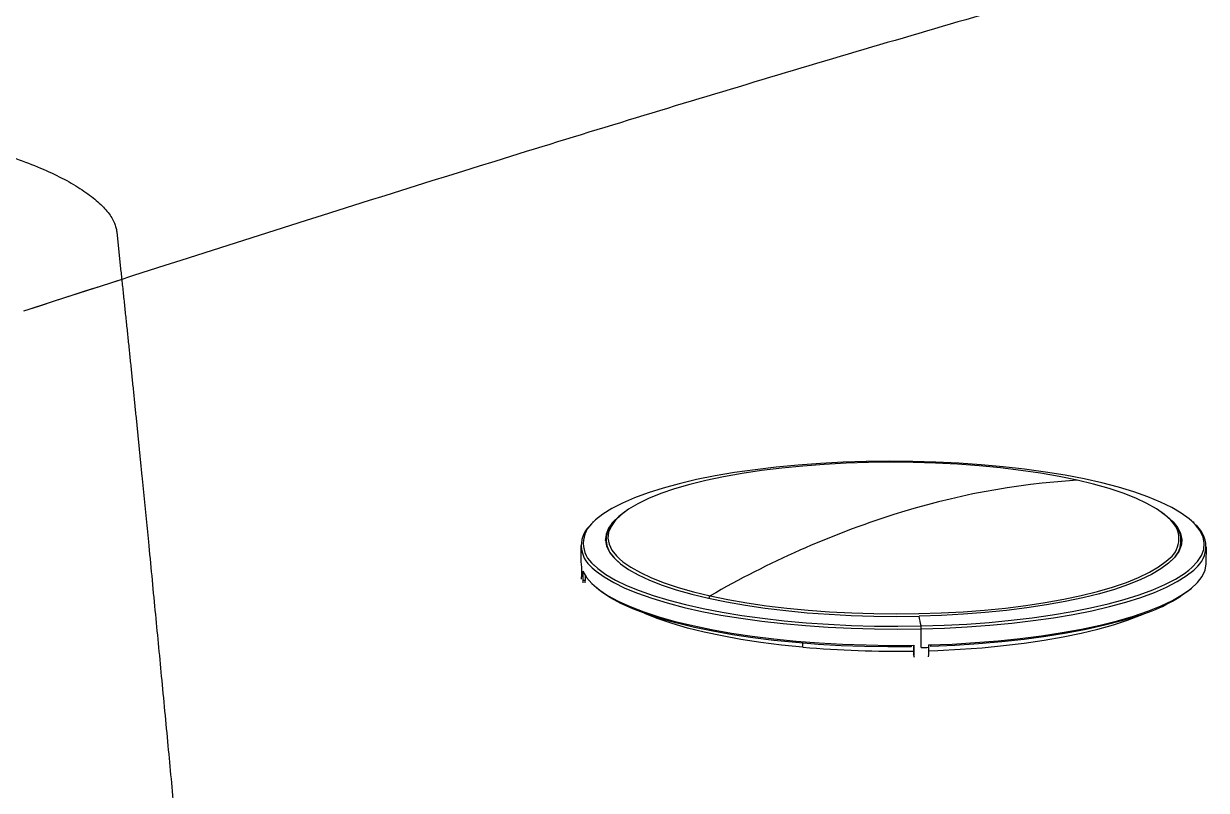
# Model space of a CAD drawing. Extents: x 526 to 610, y 679 to 808.
# Drawn here: x 563.28 to 572.67, y 707.86 to 713.94 of the extents above; entities that cross this region are included whole.
import ezdxf

# ---------------------------------------------------------------- set-up
doc = ezdxf.new("R2010")
doc.units = 0
doc.header["$MEASUREMENT"] = 0
doc.layers.add('1', color=4, linetype='Continuous')

# ---------------------------------------------------------------- blocks, each defined once
blk = doc.blocks.new('JETSETTER LX')
at = {"layer": '1', "color": 3, "linetype": 'Continuous', "lineweight": 25}
for p, q in [((41.6741, 13.1087), (41.6735, 13.1082)), ((46.4486, 13.1035), (46.4382, 13.113)), ((41.7793, 12.9788), (41.7784, 12.9629)), ((46.3449, 12.9873), (46.3471, 12.978)), ((46.3476, 12.954), (46.3468, 12.9699)), ((46.3471, 12.978), (46.3501, 12.9547)), ((41.5805, 12.9241), (41.5802, 12.7952)), ((46.5452, 12.7855), (46.5454, 12.9144)), ((41.5802, 12.7952), (41.5854, 12.7524)), ((46.2823, 12.8184), (46.2452, 12.7828)), ((41.5854, 12.7524), (41.5853, 12.6765)), ((41.5958, 12.7212), (41.5957, 12.6453)), ((41.6154, 12.6845), (41.6153, 12.6457)), ((41.6153, 12.6457), (41.5957, 12.6453)), ((41.6149, 12.6293), (41.6153, 12.6457)), ((46.0005, 12.3753), (46.0004, 12.3659)), ((44.2815, 12.1151), (44.2818, 12.263)), ((43.3423, 12.1177), (43.3423, 12.1492)), ((44.2013, 12.1327), (44.2012, 12.1201)), ((44.2209, 12.133), (44.2208, 12.0623)), ((44.2227, 12.133), (44.2225, 12.0571)), ((44.3403, 12.1166), (44.3402, 12.0597)), ((44.3403, 12.1356), (44.3403, 12.1166)), ((44.354, 12.136), (44.3581, 12.1235)), ((44.3581, 12.1361), (44.3581, 12.1235)), ((44.2208, 12.0623), (44.2238, 12.0449)), ((44.2225, 12.0571), (44.2208, 12.0623)), ((44.2256, 12.0397), (44.2225, 12.0571)), ((44.2233, 12.0458), (44.2257, 12.0386)), ((44.3402, 12.0597), (44.337, 12.0419))]:
    blk.add_line(p, q, dxfattribs=at)
at = {"layer": '1', "color": 3, "linetype": 'Continuous', "lineweight": 25, "flags": 128}
for points in [[(43.8456, 13.5899), (43.6626, 13.5841), (43.4818, 13.5747), (43.3043, 13.5617), (43.1311, 13.5453), (42.963, 13.5254), (42.8012, 13.5023), (42.6463, 13.476), (42.4994, 13.4467), (42.3612, 13.4145), (42.2326, 13.3797), (42.1142, 13.3424), (42.0067, 13.3028), (41.9106, 13.2612), (41.8267, 13.2178), (41.7552, 13.1729), (41.6966, 13.1266), (41.683, 13.1139)], [(45.5189, 13.4418), (45.378, 13.471), (45.229, 13.4971), (45.0729, 13.52), (44.9104, 13.5397), (44.7428, 13.5559), (44.571, 13.5686), (44.396, 13.5777), (44.219, 13.5831), (44.041, 13.5848), (43.8632, 13.5828), (43.6866, 13.5771), (43.5123, 13.5678), (43.3414, 13.5548), (43.175, 13.5383), (43.014, 13.5185), (42.8595, 13.4953), (42.7124, 13.4689), (42.5737, 13.4396), (42.4441, 13.4074), (42.3245, 13.3726)], [(46.4298, 13.1176), (46.4098, 13.1349), (46.3465, 13.181), (46.2705, 13.2257), (46.1821, 13.2688), (46.0819, 13.31), (45.9704, 13.3492), (45.8482, 13.3861), (45.716, 13.4204), (45.5746, 13.4521), (45.4248, 13.4809), (45.2673, 13.5066), (45.1031, 13.5292), (44.9331, 13.5485), (44.7582, 13.5643), (44.5794, 13.5766), (44.3977, 13.5854), (44.2142, 13.5906), (44.0298, 13.5921), (43.8456, 13.5899)], [(46.2747, 13.1122), (46.2628, 13.1254), (46.2128, 13.1709), (46.1496, 13.2151), (46.0734, 13.258), (45.9849, 13.2991), (45.8846, 13.3383), (45.773, 13.3753), (45.6509, 13.4099), (45.5189, 13.4418)], [(42.3245, 13.3726), (42.2157, 13.3355), (42.1182, 13.2961), (42.0327, 13.2548), (41.9597, 13.2119), (41.8997, 13.1675), (41.8531, 13.1221), (41.8526, 13.1215)], [(41.938, 13.1971), (41.8808, 13.1546), (41.8338, 13.1087), (41.8004, 13.0619), (41.7811, 13.0146), (41.7758, 12.967), (41.7846, 12.9194), (41.8074, 12.8721), (41.8442, 12.8254), (41.8946, 12.7796), (41.9584, 12.7349), (42.0352, 12.6917), (42.1245, 12.6503), (42.2257, 12.6107), (42.3382, 12.5734), (42.4614, 12.5385), (42.5945, 12.5063), (42.7366, 12.4769), (42.8869, 12.4505), (43.0445, 12.4274), (43.2083, 12.4076), (43.3774, 12.3912), (43.5507, 12.3784), (43.7272, 12.3692), (43.9058, 12.3638), (44.0853, 12.3621), (44.2647, 12.3641)], [(46.189, 13.1888), (46.2315, 13.1579), (46.282, 13.1121), (46.3187, 13.0654), (46.3415, 13.0181), (46.3503, 12.9705), (46.345, 12.9229), (46.3257, 12.8756), (46.2923, 12.8288), (46.2453, 12.7829), (46.1848, 12.7382), (46.1112, 12.6949), (46.0249, 12.6532), (45.9266, 12.6136), (45.8168, 12.5761), (45.6962, 12.541), (45.5655, 12.5086), (45.4255, 12.479), (45.2771, 12.4524), (45.1213, 12.429), (44.9589, 12.4089), (44.791, 12.3923), (44.6187, 12.3792), (44.4429, 12.3698), (44.2647, 12.3641)], [(41.8526, 13.1215), (41.82, 13.0757), (41.8008, 13.0288), (41.7956, 12.9816), (41.8043, 12.9344), (41.8269, 12.8875), (41.8634, 12.8412), (41.888, 12.8172)], [(46.4057, 12.7291), (46.4294, 12.7493), (46.4747, 12.7966), (46.5065, 12.8447), (46.5247, 12.8934), (46.5291, 12.9423), (46.5198, 12.9912), (46.4966, 13.0397), (46.4599, 13.0877), (46.4298, 13.1176)], [(41.7759, 12.9636), (41.7773, 12.9766), (41.7813, 12.9962)], [(41.7784, 12.9629), (41.7783, 12.9479), (41.7786, 12.942)], [(46.3476, 12.954), (46.3477, 12.9514), (46.3474, 12.9331)], [(41.6842, 12.7695), (41.7162, 12.741), (41.7795, 12.6949), (41.8555, 12.6502), (41.9439, 12.6071), (42.0441, 12.5659), (42.1556, 12.5267), (42.2778, 12.4898), (42.4099, 12.4555), (42.5514, 12.4238), (42.7012, 12.395), (42.8587, 12.3693), (43.0229, 12.3467), (43.1929, 12.3274), (43.3678, 12.3116), (43.5466, 12.2992), (43.7283, 12.2904), (43.9118, 12.2853), (44.0962, 12.2838), (44.2804, 12.2859)], [(41.8367, 12.8345), (41.8475, 12.8225), (41.877, 12.7941)], [(41.888, 12.8172), (41.9134, 12.7958), (41.9766, 12.7516), (42.0527, 12.7087), (42.1412, 12.6676), (42.2416, 12.6284), (42.3532, 12.5914), (42.4753, 12.5568), (42.6072, 12.5249)], [(42.6072, 12.5249), (42.7481, 12.4957), (42.8971, 12.4696), (43.0533, 12.4467), (43.2157, 12.427), (43.3834, 12.4108), (43.5552, 12.3981), (43.7302, 12.389), (43.9072, 12.3836), (44.0852, 12.3819), (44.263, 12.3839), (44.4396, 12.3896), (44.6139, 12.3989), (44.7848, 12.4119), (44.9512, 12.4283), (45.1122, 12.4482), (45.2667, 12.4714), (45.4138, 12.4978), (45.5525, 12.5271), (45.6821, 12.5593), (45.8017, 12.5941), (45.9105, 12.6312), (46.008, 12.6706), (46.0935, 12.7118), (46.1664, 12.7548), (46.2264, 12.7991), (46.2411, 12.812)], [(44.3403, 12.1356), (44.5272, 12.1427), (44.7114, 12.1537), (44.8919, 12.1683), (45.0675, 12.1865), (45.2373, 12.2082), (45.4003, 12.2333), (45.5555, 12.2616), (45.7021, 12.293), (45.8392, 12.3272), (45.966, 12.3642), (46.0817, 12.4036), (46.1858, 12.4453), (46.2775, 12.489), (46.3564, 12.5344), (46.422, 12.5813), (46.4739, 12.6294), (46.5119, 12.6784), (46.5356, 12.7281), (46.545, 12.7782), (46.5452, 12.7855)], [(41.5958, 12.7212), (41.6241, 12.6716), (41.6665, 12.6227), (41.7228, 12.5747), (41.7927, 12.528), (41.8757, 12.4828), (41.9714, 12.4394), (42.0793, 12.398), (42.1986, 12.3589), (42.3287, 12.3223), (42.4689, 12.2885), (42.6184, 12.2575), (42.7762, 12.2296), (42.9414, 12.205), (43.1132, 12.1837), (43.2905, 12.166), (43.4722, 12.1519), (43.6574, 12.1415), (43.8449, 12.1349), (44.0337, 12.132), (44.2227, 12.133)], [(41.6707, 12.7478), (41.7009, 12.721), (41.7645, 12.6747), (41.8411, 12.6297), (41.93, 12.5863), (42.0309, 12.5448), (42.1431, 12.5053), (42.2661, 12.4682), (42.3991, 12.4336), (42.5415, 12.4018), (42.6923, 12.3728), (42.8508, 12.3469), (43.0161, 12.3242), (43.1872, 12.3048), (43.3633, 12.2888), (43.5432, 12.2764), (43.7261, 12.2676), (43.9108, 12.2624), (44.0964, 12.2609), (44.2818, 12.263)], [(44.2804, 12.2859), (44.4634, 12.2917), (44.6442, 12.3012), (44.8217, 12.3141), (44.9949, 12.3306), (45.163, 12.3505), (45.3248, 12.3736), (45.4797, 12.3999), (45.6266, 12.4292), (45.7648, 12.4614), (45.8934, 12.4962), (46.0118, 12.5335), (46.1193, 12.573), (46.2154, 12.6146), (46.2993, 12.658), (46.3708, 12.703), (46.4057, 12.7291)], [(44.2818, 12.263), (44.466, 12.2689), (44.6479, 12.2783), (44.8266, 12.2914), (45.001, 12.308), (45.1701, 12.328), (45.333, 12.3513), (45.4889, 12.3777), (45.6368, 12.4072), (45.7758, 12.4396), (45.9053, 12.4746), (46.0245, 12.5122), (46.1327, 12.552), (46.2294, 12.5939), (46.3139, 12.6375), (46.3858, 12.6828), (46.4448, 12.7294), (46.4592, 12.7429)], [(44.2012, 12.1201), (44.0158, 12.1195), (43.8306, 12.1227), (43.6467, 12.1295), (43.4651, 12.1399), (43.287, 12.154), (43.1133, 12.1715), (42.9449, 12.1925), (42.7829, 12.2168), (42.6281, 12.2442), (42.4815, 12.2746), (42.3439, 12.3078), (42.216, 12.3437), (42.0986, 12.382), (41.9923, 12.4225), (41.8978, 12.465), (41.8156, 12.5093), (41.7461, 12.555), (41.6982, 12.5941)], [(43.3423, 12.1177), (43.1728, 12.1348), (43.0089, 12.1553), (42.8515, 12.1792), (42.7015, 12.2063), (42.5599, 12.2364), (42.4276, 12.2693), (42.3054, 12.3049), (42.194, 12.3429), (42.0941, 12.383), (42.0875, 12.386)], [(44.3402, 12.0897), (44.4139, 12.0923), (44.5914, 12.1011), (44.7657, 12.1136), (44.9356, 12.1298), (45.1001, 12.1494), (45.2582, 12.1724), (45.409, 12.1986), (45.5514, 12.2279), (45.6847, 12.26), (45.808, 12.2949), (45.9205, 12.3323), (46.0216, 12.3719), (46.0363, 12.3783)], [(46.0004, 12.3659), (45.8752, 12.327), (45.7388, 12.2909), (45.5921, 12.2578), (45.4359, 12.2278), (45.2713, 12.2012), (45.0992, 12.1781), (44.9207, 12.1587), (44.737, 12.1431), (44.549, 12.1313), (44.3581, 12.1235)]]:
    blk.add_lwpolyline(points, dxfattribs=at)
at = {"layer": '1', "color": 3, "linetype": 'Continuous', "lineweight": 25}
for centre, radius, start, end in [((43.6396, 13.3769), 0.2963, 43.95581, 45.96534), ((45.8872, 7.4555), 5.9976, 93.51989, 107.70253), ((46.3316, 6.0746), 7.4483, 107.72949, 120.00224), ((41.8049, 12.9232), 0.2209, 128.71959, 232.58594), ((41.8192, 12.9421), 0.2192, 128.41838, 231.96728), ((41.9801, 12.9712), 0.1982, 128.44171, 223.61431), ((46.1281, 12.9766), 0.1997, 304.47781, 42.77302), ((46.1443, 12.9626), 0.1996, 313.72975, 51.04662), ((46.321, 12.9153), 0.2209, 308.71959, 52.58594), ((45.6521, 13.5673), 1.2509, 286.17126, 308.24998), ((42.6222, 12.5043), 0.0254, 126.12943, 176.81621), ((31.2148, 9.6979), 13.3195, 11.20431, 11.54709), ((44.1339, 12.2656), 0.1479, 359.00199, 7.90269), ((44.0761, 20.5065), 8.4209, 265.00098, 270.98515), ((44.0817, 21.3409), 9.2279, 271.24066, 271.60563)]:
    blk.add_arc(centre, radius, start, end, dxfattribs=at)
for points, knots in [([(45.1345, 17.2397), (44.8022, 17.1439), (44.4698, 17.0472), (43.8052, 16.852), (43.4728, 16.7536), (42.4757, 16.4558), (41.8109, 16.2536), (39.8166, 15.6377), (38.487, 15.2148), (37.1574, 14.7831)], [0, 0, 0, 0, 0.125, 0.125, 0.25, 0.25, 0.5, 0.5, 1, 1, 1, 1]), ([(34.6278, 16.4319), (34.6392, 16.431), (34.6621, 16.4293), (34.6965, 16.4266), (34.731, 16.4239), (34.7656, 16.4211), (34.8002, 16.4182), (34.8349, 16.4152), (34.8697, 16.4121), (34.9045, 16.409), (34.9395, 16.4058), (34.9744, 16.4025), (35.0095, 16.3991), (35.0446, 16.3956), (35.0797, 16.3921), (35.1149, 16.3884), (35.1501, 16.3847), (35.1854, 16.3809), (35.2207, 16.377), (35.256, 16.373), (35.2914, 16.3689), (35.3268, 16.3648), (35.3622, 16.3605), (35.3976, 16.3562), (35.4331, 16.3517), (35.4685, 16.3472), (35.504, 16.3426), (35.5394, 16.3378), (35.5748, 16.333), (35.6103, 16.3281), (35.6457, 16.3231), (35.6811, 16.3179), (35.7164, 16.3127), (35.7518, 16.3074), (35.7871, 16.302), (35.8224, 16.2964), (35.8937, 16.285), (36.0004, 16.2671), (36.1409, 16.2415), (36.2796, 16.2142), (36.4587, 16.176), (36.6728, 16.1245), (36.87, 16.0689), (37.0177, 16.0216), (37.1572, 15.9729), (37.3172, 15.9092), (37.4841, 15.8294), (37.6016, 15.7606), (37.6819, 15.7045), (37.7352, 15.662), (37.7813, 15.6193), (37.8201, 15.5763), (37.8514, 15.5334), (37.8704, 15.4989), (37.8813, 15.4731), (37.8874, 15.4558), (37.8921, 15.4386), (37.8956, 15.4216), (37.8969, 15.4103), (37.8975, 15.4047)], [0, 0, 0, 0, 0.0067849, 0.0135893, 0.0204134, 0.0272574, 0.0341213, 0.0410054, 0.0479097, 0.0548344, 0.0617797, 0.0687457, 0.0757325, 0.0827404, 0.0897693, 0.0968195, 0.103891, 0.1109842, 0.118099, 0.1252356, 0.1323942, 0.139575, 0.1467781, 0.1540036, 0.1612517, 0.1685227, 0.1758166, 0.1831337, 0.1904741, 0.197838, 0.2052257, 0.2126374, 0.2200732, 0.2275335, 0.2350183, 0.2425281, 0.250063, 0.2807657, 0.3118222, 0.3432565, 0.3750974, 0.4370271, 0.5000581, 0.5310309, 0.5625711, 0.6250705, 0.6875835, 0.7500954, 0.7813678, 0.812602, 0.8439426, 0.8750729, 0.9064702, 0.9375198, 0.9501601, 0.9627243, 0.9752164, 0.9876403, 1, 1, 1, 1]), ([(37.8975, 15.4047), (37.8991, 15.3872), (37.9024, 15.3519), (37.9076, 15.2991), (37.9131, 15.2461), (37.9187, 15.1931), (37.9244, 15.14), (37.9302, 15.0871), (37.9339, 15.0523), (37.9358, 15.0348)], [0, 0, 0, 0, 0.138832, 0.278964, 0.420422, 0.563231, 0.707414, 0.852996, 1, 1, 1, 1]), ([(37.9358, 15.0348), (37.9398, 14.9967), (37.9479, 14.9207), (37.96, 14.8067), (37.9719, 14.6932), (37.9837, 14.5802), (37.9954, 14.4676), (38.0069, 14.3556), (38.0184, 14.2441), (38.0297, 14.1331), (38.0409, 14.0228), (38.052, 13.913), (38.063, 13.8039), (38.0739, 13.6953), (38.0847, 13.5874), (38.0953, 13.4802), (38.1059, 13.3737), (38.1164, 13.2678), (38.1267, 13.1626), (38.137, 13.0582), (38.1614, 12.8081), (38.1992, 12.4184), (38.2509, 11.8783), (38.3016, 11.3448), (38.3356, 10.9857), (38.3521, 10.8107)], [0, 0, 0, 0, 0.028142, 0.056086, 0.08383, 0.111375, 0.138719, 0.16586, 0.192799, 0.219535, 0.246066, 0.272392, 0.298513, 0.324427, 0.350134, 0.375633, 0.400924, 0.426007, 0.45088, 0.475543, 0.499996, 0.627798, 0.749998, 0.8782, 1, 1, 1, 1]), ([(41.5854, 12.6562), (41.5854, 12.6563), (41.5853, 12.663), (41.5853, 12.6699), (41.5853, 12.6765)], [0, 0, 0, 0, 0.0267288, 1, 1, 1, 1]), ([(41.5957, 12.6453), (41.5956, 12.6388), (41.5956, 12.6321), (41.5952, 12.627), (41.5952, 12.6268)], [0, 0, 0, 0, 0.973848, 1, 1, 1, 1])]:
    blk.add_open_spline(points, degree=3, knots=knots, dxfattribs=at)
blk.add_open_spline([(37.9358, 15.0348), (37.6763, 14.9512), (37.4169, 14.8673), (37.1574, 14.7831)], degree=3, dxfattribs=at)

msp = doc.modelspace()

# ---------------------------------------------------------------- block references
at = {"layer": '1'}
msp.add_blockref('JETSETTER LX', (526.127, 696.8772), dxfattribs=at)

doc.saveas('drawing.dxf')
